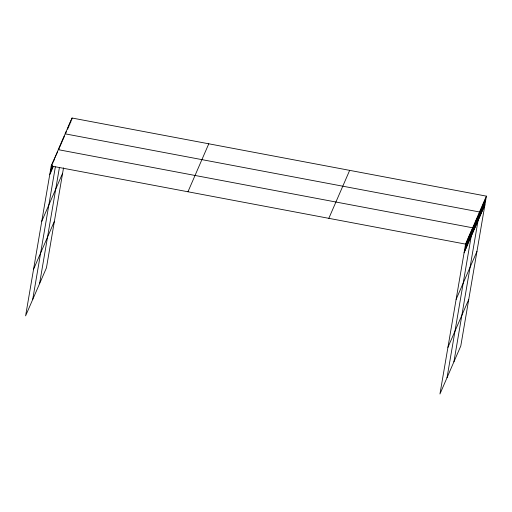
<?xml version="1.0" encoding="UTF-8"?>
<svg xmlns="http://www.w3.org/2000/svg" width="512" height="512" viewBox="0 0 512 512"><rect width="100%" height="100%" fill="white"/><g stroke="black" fill="none" stroke-linecap="round" stroke-linejoin="round"><path stroke-width="0.77" d="M486.4 196.141L465.568 244.115L439.955 393.984L460.781 346.01L486.4 196.141L72.045 118.016L51.219 165.99L25.6 315.859L46.432 267.885L63.526 167.859M50.618 172.634L52.102 163.949M51.501 170.598L52.371 165.53M52.742 163.36L52.986 161.914M52.39 168.557L52.762 166.387M53.626 161.318L53.875 159.872M54.387 160.006L54.758 157.83M55.398 157.242L55.642 155.795M56.282 155.2L56.531 153.754M57.165 153.165L57.414 151.718M32.685 299.546L55.354 166.906M58.912 149.587L59.283 147.418M60.019 146.605L60.262 145.152M60.998 144.339L61.248 142.893M61.978 142.08L62.227 140.634M62.963 139.821L63.206 138.368M63.942 137.555L64.192 136.109M39.558 283.718L59.443 167.379M65.907 133.03L66.157 131.584M67.75 129.235L68.122 127.059M68.73 126.97L69.101 124.8M69.715 124.71L70.08 122.541M70.694 122.451L71.066 120.275M71.802 119.462L72.045 118.016M464.973 250.758L466.458 242.074M465.856 248.723L467.341 240.038M466.739 246.682L468.224 237.997M467.629 244.64L469.114 235.962M468.512 242.605L469.997 233.92M469.395 240.563L470.88 231.878M470.285 238.528L471.77 229.843M447.034 377.67L472.653 227.802L58.298 149.677M472.147 234.227L473.632 225.542M473.133 231.962L474.618 223.277M474.112 229.702L475.597 221.018M475.098 227.443L476.582 218.758M476.077 225.178L477.562 216.493M477.062 222.918L478.547 214.234M453.907 361.843L479.526 211.974L65.171 133.85M479.021 218.394L480.506 209.709M480.006 216.134L481.491 207.45M480.986 213.875L482.47 205.19M481.971 211.61L483.456 202.925M482.95 209.35L484.435 200.666M483.936 207.085L485.421 198.4M49.734 174.675L53.274 166.515M41.766 221.267L62.598 173.293M33.562 269.267L54.394 221.293M187.955 191.77L208.781 143.795M328.832 218.33L349.664 170.362M464.083 252.8L484.915 204.826M456.122 299.392L476.954 251.418M447.917 347.392L468.749 299.418M51.219 165.99L465.568 244.115"/></g></svg>
